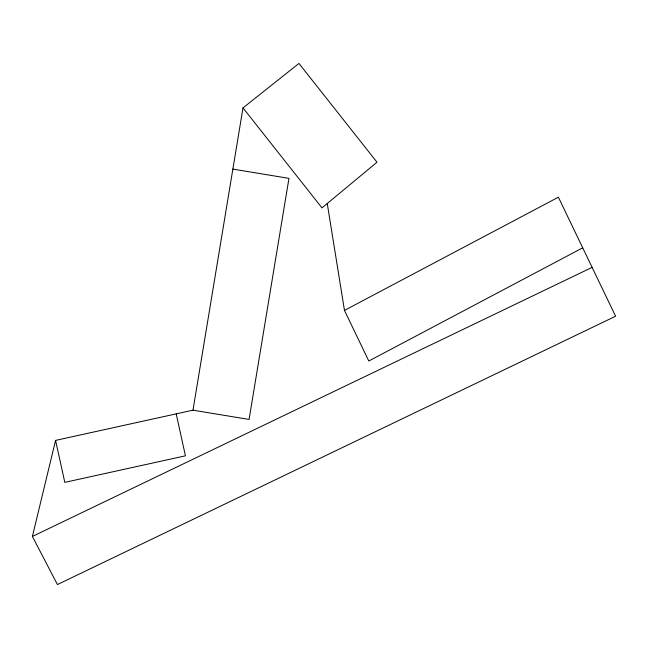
<?xml version="1.0" encoding="UTF-8"?>
<svg xmlns="http://www.w3.org/2000/svg" width="648" height="648" viewBox="0 0 648 648"><rect width="100%" height="100%" fill="white"/><g stroke="black" fill="none" stroke-linecap="round" stroke-linejoin="round"><path stroke-width="0.97" d="M582.714 247.811L368.801 361.017L344.469 310.408L558.382 197.203L615.6 316.224L57.421 584.561L32.4 536.447L55.574 440.397L192.983 410.168L242.992 107.9L298.955 63.439L376.998 162.211L321.991 207.895L242.992 107.9M32.4 536.447L592.118 267.373M232.867 169.096L288.959 178.37L249.075 419.442L192.983 410.168M176.199 413.861L185.433 455.828L64.808 482.363L55.574 440.397M327.256 203.521L344.469 310.408"/></g></svg>
